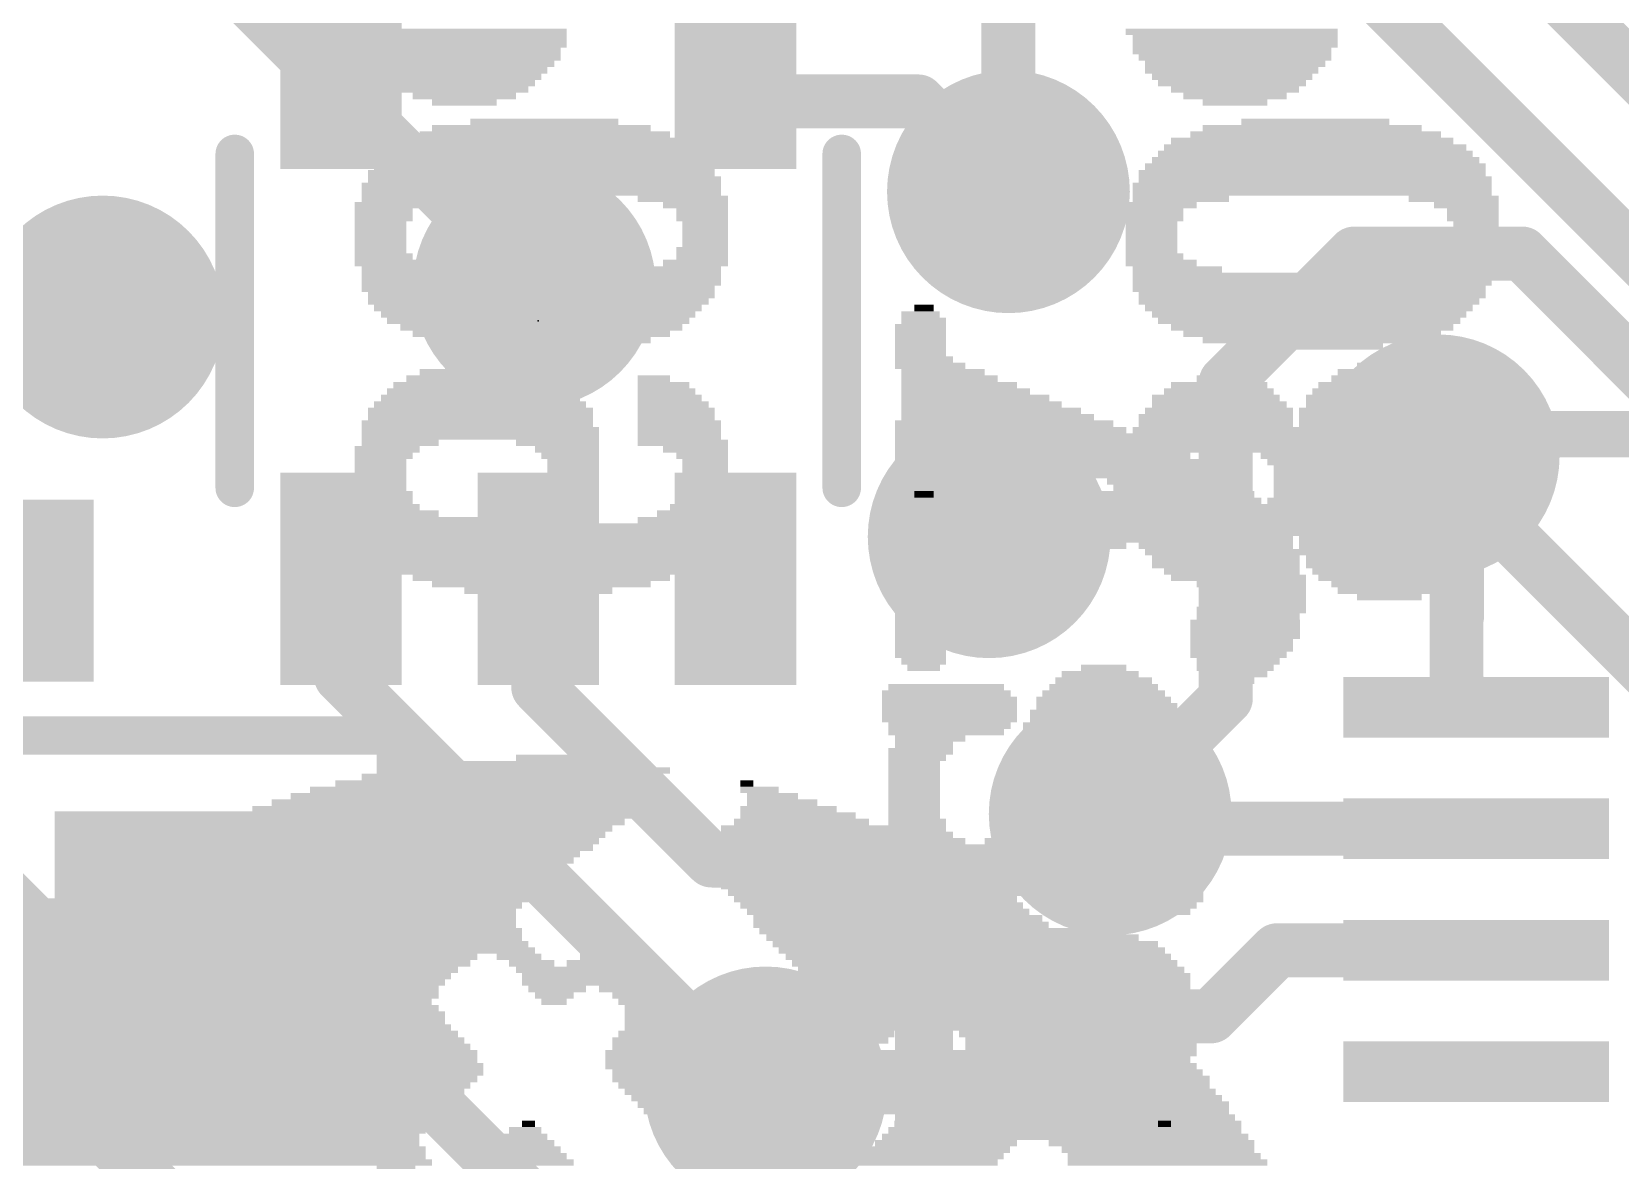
# Model space of a CAD drawing. Extents: x -0.1 to 35.6, y -0.1 to 17.9.
# Drawn here: x 12.3 to 17.54, y 10.32 to 14.03 of the extents above; entities that cross this region are included whole.
import ezdxf

# ---------------------------------------------------------------- set-up
doc = ezdxf.new("R2010")
doc.units = 0
for name, color, linetype in [('1', 12, 'CONTINUOUS'), ('16', 5, 'CONTINUOUS'), ('18', 110, 'CONTINUOUS'), ('200', 40, 'CONTINUOUS'), ('201', 6, 'CONTINUOUS'), ('21', 40, 'CONTINUOUS'), ('23', 40, 'CONTINUOUS')]:
    doc.layers.add(name, color=color, linetype=linetype)

# ---------------------------------------------------------------- blocks, each defined once
blk = doc.blocks.new('RECT')
blk.add_solid([(-0.5, -0.5), (0.5, -0.5), (-0.5, 0.5), (0.5, 0.5)])
blk = doc.blocks.new('ROUNDV')
at = {"const_width": 0.5}
blk.add_lwpolyline([(0, -0.25, 1), (0, 0.25, 1), (0, -0.25)], format="xyb", dxfattribs=at)

msp = doc.modelspace()

# ---------------------------------------------------------------- linework, layer by layer
at = {"layer": '1', "const_width": 0.1778}
for points in [[(18.2772, 13.2055), (16.5348, 14.9479)], [(17.9105, 12.975), (16.3313, 14.5542)], [(13.32, 13.931), (13.32, 13.8326)], [(14.62, 13.931), (14.747, 13.804)], [(13.9573, 13.1953), (13.32, 13.8326)], [(15.2218, 13.804), (14.747, 13.804)], [(15.5194, 13.5065), (15.2218, 13.804)], [(16.9957, 12.576), (16.9354, 12.6362)], [(16.9957, 11.8723), (16.9957, 12.576)], [(13.32, 12.231), (13.32, 11.9098)], [(13.97, 11.8745), (13.97, 12.231)], [(13.32, 11.9098), (14.6761, 10.5537)], [(14.5415, 11.303), (13.97, 11.8745)], [(17.0605, 11.8075), (16.9957, 11.8723)], [(15.97, 11.4564), (15.8547, 11.4564)], [(16.0188, 11.4075), (15.97, 11.4564)], [(17.0605, 11.4075), (16.0188, 11.4075)], [(14.5415, 11.303), (15.0651, 11.303)], [(15.0651, 11.303), (15.5785, 10.7896)], [(12.3185, 11.0898), (12.2047, 11.2036)], [(12.3185, 11.0898), (12.8265, 11.0898)], [(12.8265, 11.0898), (12.8626, 11.0537)], [(13.0805, 11.0537), (12.8626, 11.0537)], [(14.3267, 9.8075), (13.0805, 11.0537)], [(16.1871, 10.7896), (16.405, 11.0075)], [(16.405, 11.0075), (17.0605, 11.0075)], [(15.5785, 10.7896), (16.1871, 10.7896)], [(14.6761, 10.5537), (14.7193, 10.5537)]]:
    msp.add_lwpolyline(points, dxfattribs=at)
at = {"layer": '1', "const_width": 0.0889}
for points in [[(13.3644, 13.931, 1), (13.2756, 13.931)], [(14.6514, 13.9624, 1), (14.5886, 13.8996)], [(13.3514, 13.864, 1), (13.2886, 13.8012)], [(13.2756, 13.8326, 1), (13.3644, 13.8326)], [(14.747, 13.8484, 1), (14.747, 13.7596)], [(14.7156, 13.7726, 1), (14.7784, 13.8354)], [(15.2533, 13.8354, 1), (15.1904, 13.7726)], [(15.2218, 13.7596, 1), (15.2218, 13.8484)], [(15.488, 13.475, 1), (15.5508, 13.5379)], [(13.9259, 13.1639, 1), (13.9887, 13.2267)], [(16.9669, 12.6676, 1), (16.904, 12.6047)], [(17.0401, 12.576, 1), (16.9512, 12.576)], [(16.9642, 12.5445, 1), (17.0271, 12.6074)], [(13.3644, 12.231, 1), (13.2756, 12.231)], [(14.0145, 12.231, 1), (13.9256, 12.231)], [(13.3514, 11.9412, 1), (13.2886, 11.8784)], [(13.2756, 11.9098, 1), (13.3644, 11.9098)], [(14.0014, 11.9059, 1), (13.9386, 11.8431)], [(17.0271, 11.9038, 1), (16.9642, 11.8409)], [(13.9256, 11.8745, 1), (14.0145, 11.8745)], [(16.9512, 11.8723, 1), (17.0401, 11.8723)], [(17.0291, 11.7761, 1), (17.0919, 11.8389)], [(15.8547, 11.5008, 1), (15.8547, 11.4119)], [(16.0014, 11.4878, 1), (15.9385, 11.4249)], [(15.97, 11.4119, 1), (15.97, 11.5008)], [(16.0188, 11.452, 1), (16.0188, 11.3631)], [(15.9874, 11.3761, 1), (16.0503, 11.4389)], [(17.0605, 11.3631, 1), (17.0605, 11.452)], [(14.5415, 11.3475, 1), (14.5415, 11.2586)], [(14.5101, 11.2716, 1), (14.5729, 11.3344)], [(15.0965, 11.3344, 1), (15.0337, 11.2716)], [(15.0651, 11.2586, 1), (15.0651, 11.3475)], [(12.3185, 11.1342, 1), (12.3185, 11.0454)], [(12.2871, 11.0584, 1), (12.3499, 11.1212)], [(12.8579, 11.1212, 1), (12.7951, 11.0584)], [(12.8265, 11.0454, 1), (12.8265, 11.1342)], [(12.8626, 11.0982, 1), (12.8626, 11.0093)], [(12.8312, 11.0223, 1), (12.894, 11.0851)], [(13.1119, 11.0851, 1), (13.0491, 11.0223)], [(13.0805, 11.0093, 1), (13.0805, 11.0982)], [(16.405, 11.0519, 1), (16.405, 10.9631)], [(16.4364, 10.9761, 1), (16.3736, 11.0389)], [(17.0605, 10.9631, 1), (17.0605, 11.0519)], [(15.5785, 10.8341, 1), (15.5785, 10.7452)], [(15.547, 10.7582, 1), (15.6099, 10.821)], [(16.1557, 10.821, 1), (16.2185, 10.7582)], [(16.1871, 10.7452, 1), (16.1871, 10.8341)], [(14.6761, 10.5982, 1), (14.6761, 10.5093)], [(14.6447, 10.5223, 1), (14.7075, 10.5851)], [(14.7193, 10.5093, 1), (14.7193, 10.5982)]]:
    msp.add_lwpolyline(points, format="xyb", dxfattribs=at)
at = {"layer": '16', "const_width": 0.1778}
for points in [[(15.5194, 14.2812), (15.5194, 13.5065)], [(13.9573, 13.1953), (12.954, 14.1986)], [(16.2356, 12.8793), (16.6593, 13.3029)], [(16.6593, 13.3029), (17.2116, 13.3029)], [(17.2116, 13.3029), (17.6784, 12.8361)], [(16.2356, 12.8793), (16.2356, 11.8374)], [(16.9354, 12.6362), (16.9354, 12.6108)], [(18.6119, 10.9344), (16.9354, 12.6108)], [(15.8547, 11.4564), (16.2356, 11.8374)], [(12.0904, 10.8458), (13.4112, 9.525)]]:
    msp.add_lwpolyline(points, dxfattribs=at)
at = {"layer": '16', "const_width": 0.0889}
for points in [[(15.475, 13.5065, 1), (15.5639, 13.5065)], [(16.6593, 13.3474, 1), (16.6593, 13.2585)], [(16.6907, 13.2715, 1), (16.6278, 13.3343)], [(17.2431, 13.3343, 1), (17.1802, 13.2715)], [(17.2116, 13.2585, 1), (17.2116, 13.3474)], [(13.9259, 13.1639, 1), (13.9887, 13.2267)], [(16.2801, 12.8793, 1), (16.1912, 12.8793)], [(16.2042, 12.9107, 1), (16.2671, 12.8479)], [(16.9799, 12.6362, 1), (16.891, 12.6362)], [(16.9669, 12.6422, 1), (16.904, 12.5793)], [(16.891, 12.6108, 1), (16.9799, 12.6108)], [(16.1912, 11.8374, 1), (16.2801, 11.8374)], [(16.2671, 11.8059, 1), (16.2042, 11.8688)], [(15.8232, 11.4878, 1), (15.8861, 11.4249)]]:
    msp.add_lwpolyline(points, format="xyb", dxfattribs=at)
at = {"layer": '21'}
for points, const_width in [([(12.97, 13.631), (12.97, 12.531)], 0.127), ([(14.97, 12.531), (14.97, 13.631)], 0.127), ([(17.6105, 12.7075), (17.0105, 12.7075)], 0.1524), ([(17.0105, 12.7075), (17.0105, 12.1075)], 0.1524), ([(10.5015, 11.7148), (13.5015, 11.7148)], 0.127), ([(13.5015, 11.7148), (13.5015, 9.2148)], 0.127)]:
    msp.add_lwpolyline(points, dxfattribs=dict(at, const_width=const_width))
for points, const_width in [([(13.0018, 13.631, 1), (12.9383, 13.631)], 0.0635), ([(15.0018, 13.631, 1), (14.9383, 13.631)], 0.0635), ([(17.0105, 12.7456, 1), (17.0105, 12.6694)], 0.0762), ([(17.0486, 12.7075, 1), (16.9724, 12.7075)], 0.0762), ([(12.9383, 12.531, 1), (13.0018, 12.531)], 0.0635), ([(14.9383, 12.531, 1), (15.0018, 12.531)], 0.0635), ([(16.9724, 12.1075, 1), (17.0486, 12.1075)], 0.0762), ([(13.5333, 11.7148, 1), (13.4697, 11.7148)], 0.0635), ([(13.5015, 11.683, 1), (13.5015, 11.7466)], 0.0635)]:
    msp.add_lwpolyline(points, format="xyb", dxfattribs=dict(at, const_width=const_width))
at = {"layer": '23'}
msp.add_point((13.97, 13.081), dxfattribs=at)

# ---------------------------------------------------------------- block references
at = {"layer": '1'}
for p, xscale, yscale in [((13.32, 13.931), 0.4, 0.7), ((14.62, 13.931), 0.4, 0.7), ((13.32, 12.231), 0.4, 0.7), ((13.97, 12.231), 0.4, 0.7), ((14.62, 12.231), 0.4, 0.7), ((12.2047, 12.192), 0.6, 0.6), ((12.8265, 11.0898), 0.9, 0.75)]:
    msp.add_blockref('RECT', p, dxfattribs=dict(at, xscale=xscale, yscale=yscale))
at = {"layer": '1', "xscale": 0.875, "yscale": 0.2, "rotation": 180}
for p in [(17.0605, 11.8075), (17.0605, 11.4075), (17.0605, 11.0075), (17.0605, 10.6075)]:
    msp.add_blockref('RECT', p, dxfattribs=at)
at = {"layer": '18', "xscale": 0.8001, "yscale": 0.8001}
for p in [(15.5194, 13.5065), (15.5194, 13.5065), (13.9573, 13.1953), (13.9573, 13.1953), (12.5349, 13.0937), (12.5349, 13.0937), (16.9354, 12.6362), (16.9354, 12.6362), (15.4559, 12.3698), (15.4559, 12.3698), (15.8547, 11.4564), (15.8547, 11.4564), (14.7193, 10.5537), (14.7193, 10.5537)]:
    msp.add_blockref('ROUNDV', p, dxfattribs=at)
at = {"layer": '200'}
for p, xscale, yscale in [((15.2298, 13.1022), 0.127, 0.0211), ((15.24, 13.081), 0.1473, 0.0213), ((15.2413, 13.1233), 0.0635, 0.0211), ((15.2298, 13.0598), 0.1676, 0.0211), ((15.2298, 13.0387), 0.1676, 0.0211), ((15.2298, 13.0175), 0.1676, 0.0213), ((15.2298, 12.9963), 0.1676, 0.0211), ((15.2298, 12.9752), 0.1676, 0.0211), ((15.2616, 12.9328), 0.2311, 0.0211), ((15.2413, 12.954), 0.1905, 0.0213), ((15.3035, 12.9117), 0.2743, 0.0211), ((15.3568, 12.8693), 0.381, 0.0211), ((15.3251, 12.8905), 0.3175, 0.0213), ((15.3784, 12.8482), 0.4242, 0.0211), ((15.4102, 12.827), 0.4877, 0.0213), ((15.4305, 12.8058), 0.5283, 0.0211), ((15.4838, 12.7635), 0.635, 0.0213), ((15.4623, 12.7847), 0.5918, 0.0211), ((15.5054, 12.7423), 0.7188, 0.0211), ((15.2298, 12.7212), 0.1676, 0.0211), ((15.6426, 12.7212), 0.5309, 0.0211), ((15.2298, 12.7), 0.1676, 0.0213), ((15.2298, 12.6788), 0.1676, 0.0211), ((15.2298, 12.6577), 0.1676, 0.0211), ((15.7061, 12.7), 0.5309, 0.0213), ((15.7582, 12.6788), 0.508, 0.0211), ((15.8115, 12.6577), 0.5283, 0.0211), ((15.2298, 12.6365), 0.1676, 0.0213), ((15.2298, 12.6153), 0.1676, 0.0211), ((15.8648, 12.6365), 0.508, 0.0213), ((15.9182, 12.6153), 0.4877, 0.0211), ((15.2298, 12.5942), 0.127, 0.0211), ((15.2298, 12.573), 0.0864, 0.0213), ((15.9601, 12.5942), 0.4851, 0.0211), ((16.0134, 12.573), 0.4648, 0.0213), ((16.0553, 12.5518), 0.4216, 0.0211), ((15.2413, 12.5095), 0.0635, 0.0213), ((16.0655, 12.5095), 0.5283, 0.0213), ((16.0871, 12.5307), 0.4445, 0.0211), ((15.2298, 12.4883), 0.127, 0.0211), ((15.24, 12.4672), 0.1473, 0.0211), ((16.0236, 12.4672), 0.6985, 0.0211), ((16.0452, 12.4883), 0.6147, 0.0211), ((15.2298, 12.446), 0.1676, 0.0213), ((15.2298, 12.4248), 0.1676, 0.0211), ((15.2298, 12.4037), 0.1676, 0.0211), ((15.7797, 12.4037), 0.5918, 0.0211), ((15.9804, 12.4248), 0.8661, 0.0211), ((16.002, 12.446), 0.7823, 0.0213), ((16.2877, 12.4037), 0.2972, 0.0211), ((15.2298, 12.3825), 0.1676, 0.0213), ((15.2298, 12.3613), 0.1676, 0.0211), ((15.6528, 12.3613), 0.5918, 0.0211), ((15.7163, 12.3825), 0.5918, 0.0213), ((16.3195, 12.3825), 0.2337, 0.0213), ((16.3411, 12.3613), 0.2311, 0.0211), ((15.527, 12.3402), 0.762, 0.0211), ((15.4737, 12.2978), 0.6553, 0.0211), ((15.4953, 12.319), 0.6985, 0.0213), ((16.3513, 12.3402), 0.2108, 0.0211), ((16.3728, 12.319), 0.2134, 0.0213), ((16.383, 12.2978), 0.193, 0.0211), ((15.4521, 12.2767), 0.5715, 0.0211), ((15.4203, 12.2555), 0.508, 0.0213), ((16.383, 12.2767), 0.193, 0.0211), ((16.3944, 12.2555), 0.1702, 0.0213), ((15.3467, 12.192), 0.3607, 0.0213), ((15.3988, 12.2343), 0.4648, 0.0211), ((15.367, 12.2132), 0.4013, 0.0211), ((16.4046, 12.2343), 0.1905, 0.0211), ((16.4046, 12.2132), 0.1905, 0.0211), ((16.4046, 12.192), 0.1905, 0.0213), ((15.3149, 12.1708), 0.2972, 0.0211), ((15.2933, 12.1497), 0.254, 0.0211), ((16.2344, 12.1497), 0.1041, 0.0211), ((16.4046, 12.1708), 0.1905, 0.0211), ((16.4046, 12.1497), 0.1905, 0.0211), ((15.2298, 12.1073), 0.1676, 0.0211), ((15.2298, 12.0862), 0.1676, 0.0211), ((15.2616, 12.1285), 0.1905, 0.0213), ((16.2992, 12.0862), 0.3607, 0.0211), ((16.3093, 12.1073), 0.3404, 0.0211), ((16.3195, 12.1285), 0.3607, 0.0213), ((15.2298, 12.065), 0.1676, 0.0213), ((15.2298, 12.0438), 0.1676, 0.0211), ((16.2992, 12.065), 0.3607, 0.0213), ((16.2992, 12.0438), 0.3607, 0.0211), ((15.2298, 12.0227), 0.1676, 0.0211), ((15.2298, 12.0015), 0.1676, 0.0213), ((15.2298, 11.9803), 0.1676, 0.0211), ((16.2877, 12.0227), 0.3378, 0.0211), ((16.2877, 12.0015), 0.3378, 0.0213), ((16.2776, 11.9803), 0.3175, 0.0211), ((15.24, 11.9592), 0.1473, 0.0211), ((15.24, 11.938), 0.1067, 0.0213), ((15.8331, 11.938), 0.1499, 0.0213), ((16.2763, 11.9592), 0.2743, 0.0211), ((16.2662, 11.938), 0.254, 0.0213), ((15.3137, 11.8745), 0.381, 0.0213), ((15.8331, 11.8745), 0.3581, 0.0213), ((15.8331, 11.8957), 0.3175, 0.0211), ((15.8217, 11.9168), 0.254, 0.0211), ((16.2776, 11.9168), 0.1905, 0.0211), ((16.2662, 11.8957), 0.127, 0.0211), ((15.3149, 11.8533), 0.4242, 0.0211), ((15.3251, 11.8322), 0.4445, 0.0211), ((15.8331, 11.8322), 0.4445, 0.0211), ((15.8331, 11.8533), 0.4039, 0.0211), ((15.3251, 11.811), 0.4445, 0.0213), ((15.3251, 11.7898), 0.4445, 0.0211), ((15.3251, 11.7687), 0.4445, 0.0211), ((15.8445, 11.7898), 0.508, 0.0211), ((15.8445, 11.7687), 0.508, 0.0211), ((15.8433, 11.811), 0.4648, 0.0213), ((15.3251, 11.7475), 0.4039, 0.0213), ((15.3137, 11.7263), 0.381, 0.0211), ((15.8433, 11.7475), 0.5512, 0.0213), ((15.6845, 11.7263), 0.2337, 0.0211), ((16.002, 11.7263), 0.2337, 0.0211), ((15.2298, 11.6628), 0.2134, 0.0211), ((15.2616, 11.7052), 0.2311, 0.0211), ((15.2413, 11.684), 0.1905, 0.0213), ((15.6426, 11.6628), 0.1905, 0.0211), ((15.6528, 11.684), 0.2108, 0.0213), ((15.6629, 11.7052), 0.1905, 0.0211), ((16.0236, 11.7052), 0.1905, 0.0211), ((16.0439, 11.684), 0.1905, 0.0213), ((16.0439, 11.6628), 0.1905, 0.0211), ((15.2184, 11.6417), 0.1905, 0.0211), ((15.2083, 11.6205), 0.1702, 0.0213), ((15.6426, 11.6417), 0.1905, 0.0211), ((15.6426, 11.6205), 0.1905, 0.0213), ((16.0553, 11.6417), 0.1676, 0.0211), ((16.0553, 11.6205), 0.1676, 0.0213), ((15.2083, 11.5993), 0.1702, 0.0211), ((15.2083, 11.5782), 0.1702, 0.0211), ((15.2083, 11.557), 0.1702, 0.0213), ((15.6223, 11.557), 0.1905, 0.0213), ((15.6324, 11.5993), 0.1702, 0.0211), ((15.6324, 11.5782), 0.1702, 0.0211), ((16.0553, 11.5993), 0.1676, 0.0211), ((16.0553, 11.5782), 0.1676, 0.0211), ((16.0553, 11.557), 0.1676, 0.0213), ((15.2083, 11.5358), 0.1702, 0.0211), ((15.2083, 11.5147), 0.1702, 0.0211), ((15.6223, 11.5358), 0.1905, 0.0211), ((15.6223, 11.5147), 0.1905, 0.0211), ((16.0553, 11.5358), 0.1676, 0.0211), ((16.0553, 11.5147), 0.1676, 0.0211), ((15.2083, 11.4935), 0.1702, 0.0213), ((15.2083, 11.4723), 0.1702, 0.0211), ((15.6223, 11.4935), 0.1905, 0.0213), ((15.6223, 11.4723), 0.1905, 0.0211), ((16.0553, 11.4935), 0.1676, 0.0213), ((16.0553, 11.4723), 0.1676, 0.0211), ((15.2083, 11.4512), 0.1702, 0.0211), ((15.2184, 11.43), 0.1905, 0.0213), ((15.2184, 11.4088), 0.1905, 0.0211), ((15.5893, 11.4088), 0.2108, 0.0211), ((15.5994, 11.4512), 0.1905, 0.0211), ((15.5994, 11.43), 0.1905, 0.0213), ((16.0439, 11.43), 0.1905, 0.0213), ((16.0439, 11.4088), 0.1905, 0.0211), ((16.0553, 11.4512), 0.1676, 0.0211), ((15.2298, 11.3877), 0.2134, 0.0211), ((15.2616, 11.3665), 0.2311, 0.0213), ((15.5575, 11.3665), 0.2337, 0.0213), ((15.5893, 11.3877), 0.2108, 0.0211), ((16.0236, 11.3665), 0.1905, 0.0213), ((16.0338, 11.3877), 0.1702, 0.0211), ((15.4102, 11.3453), 0.5283, 0.0211), ((15.4203, 11.3242), 0.508, 0.0211), ((15.4102, 11.303), 0.4877, 0.0213), ((15.9703, 11.303), 0.2972, 0.0213), ((15.9918, 11.3242), 0.2134, 0.0211), ((16.0033, 11.3453), 0.1905, 0.0211), ((15.4203, 11.2818), 0.4674, 0.0211), ((15.4203, 11.2607), 0.4216, 0.0211), ((15.9169, 11.2818), 0.4445, 0.0211), ((15.9283, 11.2607), 0.4674, 0.0211), ((15.4203, 11.2395), 0.4216, 0.0213), ((15.4203, 11.2183), 0.381, 0.0211), ((15.4318, 11.1972), 0.3175, 0.0211), ((15.9182, 11.2395), 0.4877, 0.0213), ((15.9182, 11.2183), 0.4877, 0.0211), ((15.9182, 11.1972), 0.4877, 0.0211), ((15.4305, 11.176), 0.2337, 0.0213), ((15.4305, 11.1548), 0.1067, 0.0211), ((15.9283, 11.176), 0.4674, 0.0213), ((15.9169, 11.1548), 0.4445, 0.0211), ((15.8013, 11.1337), 0.1676, 0.0211), ((16.0452, 11.1337), 0.1473, 0.0211), ((15.8013, 11.049), 0.2946, 0.0213), ((15.7582, 11.0702), 0.127, 0.0211), ((15.8229, 11.0067), 0.4242, 0.0211), ((15.8331, 10.9855), 0.4445, 0.0213), ((15.8217, 11.0278), 0.381, 0.0211), ((15.24, 10.9432), 0.1473, 0.0211), ((15.24, 10.9643), 0.1067, 0.0211), ((15.8433, 10.9643), 0.4648, 0.0211), ((15.8648, 10.9432), 0.4674, 0.0211), ((15.2413, 10.9008), 0.1905, 0.0211), ((15.2413, 10.8797), 0.1905, 0.0211), ((15.2514, 10.922), 0.1702, 0.0213), ((15.875, 10.922), 0.4877, 0.0213), ((15.8864, 10.9008), 0.4648, 0.0211), ((15.9182, 10.8797), 0.4013, 0.0211), ((15.2413, 10.8585), 0.1905, 0.0213), ((15.2413, 10.8373), 0.1905, 0.0211), ((16.0338, 10.8585), 0.2108, 0.0213), ((16.0439, 10.8373), 0.1905, 0.0211), ((15.2413, 10.8162), 0.1905, 0.0211), ((15.2413, 10.795), 0.1905, 0.0213), ((15.2413, 10.7738), 0.1905, 0.0211), ((16.0553, 10.8162), 0.1676, 0.0211), ((16.0553, 10.795), 0.1676, 0.0213), ((16.0553, 10.7738), 0.1676, 0.0211), ((15.2413, 10.7527), 0.1905, 0.0211), ((15.2413, 10.7315), 0.1905, 0.0213), ((16.0439, 10.7315), 0.1905, 0.0213), ((16.0553, 10.7527), 0.1676, 0.0211), ((15.5258, 10.668), 1.2268, 0.0213), ((15.2413, 10.7103), 0.1905, 0.0211), ((15.2413, 10.6892), 0.1905, 0.0211), ((16.0236, 10.6892), 0.2311, 0.0211), ((16.0439, 10.7103), 0.1905, 0.0211), ((15.494, 10.6468), 1.2497, 0.0211), ((15.494, 10.6257), 1.2497, 0.0211), ((15.4737, 10.6045), 1.2497, 0.0213), ((15.4737, 10.5833), 1.2497, 0.0211), ((15.4623, 10.5622), 1.2268, 0.0211), ((15.4521, 10.541), 1.2065, 0.0213), ((15.4521, 10.5198), 1.1659, 0.0211), ((15.4419, 10.4987), 1.0998, 0.0211), ((15.4089, 10.4775), 0.9525, 0.0213), ((15.2413, 10.4563), 0.1905, 0.0211), ((15.2413, 10.4352), 0.1905, 0.0211), ((15.2413, 10.414), 0.1905, 0.0213), ((16.035, 10.414), 0.127, 0.0213), ((16.0338, 10.4352), 0.0432, 0.0211), ((15.2413, 10.3928), 0.1905, 0.0211), ((15.2514, 10.3717), 0.1702, 0.0211), ((16.0338, 10.3717), 0.1702, 0.0211), ((16.0452, 10.3928), 0.1473, 0.0211), ((15.24, 10.3505), 0.1473, 0.0213), ((15.24, 10.3293), 0.1067, 0.0211), ((16.0338, 10.3505), 0.1702, 0.0213), ((16.0338, 10.3293), 0.1702, 0.0211), ((16.0338, 10.3082), 0.1702, 0.0211)]:
    msp.add_blockref('RECT', p, dxfattribs=dict(at, xscale=xscale, yscale=yscale))
at = {"layer": '201', "rotation": 180}
for p, xscale, yscale in [((13.7147, 14.0335), 0.6985, 0.0213), ((16.2547, 14.0335), 0.6985, 0.0213), ((13.716, 13.97), 0.6553, 0.0213), ((13.7262, 14.0123), 0.6756, 0.0211), ((13.7262, 13.9912), 0.6756, 0.0211), ((16.2662, 14.0123), 0.6756, 0.0211), ((16.2662, 13.9912), 0.6756, 0.0211), ((16.256, 13.97), 0.6553, 0.0213), ((13.7262, 13.9488), 0.635, 0.0211), ((13.7262, 13.9277), 0.5944, 0.0211), ((16.2662, 13.9488), 0.635, 0.0211), ((16.2662, 13.9277), 0.5944, 0.0211), ((13.7147, 13.9065), 0.5715, 0.0213), ((13.716, 13.8853), 0.5283, 0.0211), ((13.716, 13.8642), 0.4877, 0.0211), ((16.2547, 13.9065), 0.5715, 0.0213), ((16.256, 13.8853), 0.5283, 0.0211), ((16.256, 13.8642), 0.4877, 0.0211), ((13.7262, 13.843), 0.4216, 0.0213), ((13.7262, 13.8218), 0.3404, 0.0211), ((16.2662, 13.843), 0.4216, 0.0213), ((16.2662, 13.8218), 0.3404, 0.0211), ((13.7262, 13.8007), 0.2134, 0.0211), ((16.2662, 13.8007), 0.2134, 0.0211), ((13.9802, 13.716), 0.7214, 0.0213), ((13.9903, 13.7372), 0.4877, 0.0211), ((16.5202, 13.716), 0.7214, 0.0213), ((16.5303, 13.7372), 0.4877, 0.0211), ((13.9903, 13.6525), 0.9957, 0.0213), ((13.9802, 13.6737), 0.9296, 0.0211), ((13.9916, 13.6948), 0.8255, 0.0211), ((16.5303, 13.6525), 0.9957, 0.0213), ((16.5202, 13.6737), 0.9296, 0.0211), ((16.5316, 13.6948), 0.8255, 0.0211), ((13.9916, 13.6102), 1.0795, 0.0211), ((13.9903, 13.6313), 1.0363, 0.0211), ((16.5316, 13.6102), 1.0795, 0.0211), ((16.5303, 13.6313), 1.0363, 0.0211), ((13.9903, 13.5467), 1.1633, 0.0211), ((13.9802, 13.5678), 1.143, 0.0211), ((13.9903, 13.589), 1.1227, 0.0213), ((16.5202, 13.5678), 1.143, 0.0211), ((16.5303, 13.5467), 1.1633, 0.0211), ((16.5303, 13.589), 1.1227, 0.0213), ((13.9802, 13.5255), 1.1836, 0.0213), ((13.9802, 13.5043), 1.1836, 0.0211), ((16.5202, 13.5255), 1.1836, 0.0213), ((16.5202, 13.5043), 1.1836, 0.0211), ((13.4607, 13.4408), 0.1905, 0.0211), ((13.4823, 13.462), 0.2337, 0.0213), ((13.5471, 13.4832), 0.3175, 0.0211), ((14.4463, 13.4832), 0.2972, 0.0211), ((14.4882, 13.462), 0.2134, 0.0213), ((14.5098, 13.4408), 0.1702, 0.0211), ((16.0007, 13.4408), 0.1905, 0.0211), ((16.0223, 13.462), 0.2337, 0.0213), ((16.0871, 13.4832), 0.3175, 0.0211), ((16.9863, 13.4832), 0.2972, 0.0211), ((17.0282, 13.462), 0.2134, 0.0213), ((17.0497, 13.4408), 0.1702, 0.0211), ((13.4607, 13.4197), 0.1905, 0.0211), ((13.4506, 13.3985), 0.1702, 0.0213), ((14.5098, 13.4197), 0.1702, 0.0211), ((14.5199, 13.3985), 0.1499, 0.0213), ((16.0007, 13.4197), 0.1905, 0.0211), ((15.9906, 13.3985), 0.1702, 0.0213), ((17.0497, 13.4197), 0.1702, 0.0211), ((17.0599, 13.3985), 0.1499, 0.0213), ((13.4506, 13.3773), 0.1702, 0.0211), ((13.4506, 13.3562), 0.1702, 0.0211), ((14.5199, 13.3773), 0.1499, 0.0211), ((14.5199, 13.3562), 0.1499, 0.0211), ((15.9906, 13.3773), 0.1702, 0.0211), ((15.9906, 13.3562), 0.1702, 0.0211), ((17.0599, 13.3773), 0.1499, 0.0211), ((17.0599, 13.3562), 0.1499, 0.0211), ((13.4607, 13.2927), 0.1905, 0.0211), ((13.4506, 13.335), 0.1702, 0.0213), ((13.4506, 13.3138), 0.1702, 0.0211), ((14.5098, 13.3138), 0.1702, 0.0211), ((14.5098, 13.2927), 0.1702, 0.0211), ((14.5199, 13.335), 0.1499, 0.0213), ((16.0007, 13.2927), 0.1905, 0.0211), ((15.9906, 13.335), 0.1702, 0.0213), ((15.9906, 13.3138), 0.1702, 0.0211), ((17.0497, 13.3138), 0.1702, 0.0211), ((17.0497, 13.2927), 0.1702, 0.0211), ((17.0599, 13.335), 0.1499, 0.0213), ((13.4823, 13.2715), 0.2337, 0.0213), ((13.5357, 13.2503), 0.2946, 0.0211), ((14.4247, 13.2503), 0.2946, 0.0211), ((14.4882, 13.2715), 0.2134, 0.0213), ((16.0223, 13.2715), 0.2337, 0.0213), ((16.0757, 13.2503), 0.2946, 0.0211), ((16.9647, 13.2503), 0.2946, 0.0211), ((17.0282, 13.2715), 0.2134, 0.0213), ((13.9802, 13.2292), 1.1836, 0.0211), ((13.9802, 13.208), 1.1836, 0.0213), ((13.97, 13.1868), 1.1633, 0.0211), ((16.5202, 13.2292), 1.1836, 0.0211), ((16.5202, 13.208), 1.1836, 0.0213), ((16.51, 13.1868), 1.1633, 0.0211), ((13.9802, 13.1657), 1.143, 0.0211), ((13.97, 13.1445), 1.1227, 0.0213), ((16.5202, 13.1657), 1.143, 0.0211), ((16.51, 13.1445), 1.1227, 0.0213), ((13.9687, 13.1233), 1.0795, 0.0211), ((13.97, 13.1022), 1.0363, 0.0211), ((13.97, 13.081), 0.9957, 0.0213), ((16.5087, 13.1233), 1.0795, 0.0211), ((16.51, 13.1022), 1.0363, 0.0211), ((16.51, 13.081), 0.9957, 0.0213), ((13.9802, 13.0598), 0.9296, 0.0211), ((13.9802, 13.0387), 0.8484, 0.0211), ((16.5202, 13.0598), 0.9296, 0.0211), ((16.5202, 13.0387), 0.8484, 0.0211), ((13.9802, 13.0175), 0.7214, 0.0213), ((13.9802, 12.9963), 0.4674, 0.0211), ((16.5202, 13.0175), 0.7214, 0.0213), ((16.5202, 12.9963), 0.4674, 0.0211), ((13.7897, 12.9328), 0.254, 0.0211), ((16.7742, 12.9328), 0.2134, 0.0211), ((13.7782, 12.8693), 0.5715, 0.0211), ((13.7897, 12.8905), 0.508, 0.0213), ((13.7897, 12.9117), 0.4216, 0.0211), ((14.351, 12.8905), 0.1067, 0.0213), ((14.3828, 12.8693), 0.1702, 0.0211), ((16.2141, 12.8693), 0.3175, 0.0211), ((16.2243, 12.8905), 0.1702, 0.0213), ((16.7742, 12.8693), 0.4674, 0.0211), ((16.7843, 12.8905), 0.4013, 0.0213), ((16.7742, 12.9117), 0.3404, 0.0211), ((13.7795, 12.827), 0.6553, 0.0213), ((13.7897, 12.8482), 0.635, 0.0211), ((14.3929, 12.8482), 0.1905, 0.0211), ((14.4031, 12.827), 0.2108, 0.0213), ((16.2027, 12.827), 0.4216, 0.0213), ((16.2128, 12.8482), 0.3607, 0.0211), ((16.7742, 12.827), 0.5486, 0.0213), ((16.7742, 12.8482), 0.508, 0.0211), ((13.7795, 12.7847), 0.7417, 0.0211), ((13.7795, 12.7635), 0.7417, 0.0213), ((13.7782, 12.8058), 0.6985, 0.0211), ((14.4145, 12.8058), 0.2337, 0.0211), ((14.4247, 12.7847), 0.254, 0.0211), ((14.4247, 12.7635), 0.254, 0.0213), ((16.2027, 12.7635), 0.508, 0.0213), ((16.2128, 12.7847), 0.4877, 0.0211), ((16.2141, 12.8058), 0.4445, 0.0211), ((16.7843, 12.7847), 0.6147, 0.0211), ((16.7843, 12.7635), 0.6147, 0.0213), ((16.7856, 12.8058), 0.5715, 0.0211), ((13.7693, 12.7423), 0.762, 0.0211), ((13.7795, 12.7212), 0.7823, 0.0211), ((14.4348, 12.7423), 0.2743, 0.0211), ((14.4348, 12.7212), 0.2743, 0.0211), ((16.5202, 12.7212), 1.1836, 0.0211), ((16.2027, 12.7423), 0.508, 0.0211), ((16.7945, 12.7423), 0.635, 0.0211), ((13.4722, 12.6577), 0.2134, 0.0211), ((13.5153, 12.6788), 0.254, 0.0211), ((13.7795, 12.7), 0.7823, 0.0213), ((14.0335, 12.6788), 0.2743, 0.0211), ((14.0653, 12.6577), 0.2108, 0.0211), ((14.4348, 12.7), 0.2743, 0.0213), ((14.4463, 12.6788), 0.2972, 0.0211), ((14.4882, 12.6577), 0.2134, 0.0211), ((16.0325, 12.6577), 0.254, 0.0211), ((16.2979, 12.6788), 0.7391, 0.0211), ((16.5202, 12.7), 1.1836, 0.0213), ((16.4681, 12.6577), 0.3175, 0.0211), ((16.9964, 12.6788), 0.2311, 0.0211), ((17.0282, 12.6577), 0.2134, 0.0211), ((13.4607, 12.6365), 0.1905, 0.0213), ((13.4506, 12.6153), 0.1702, 0.0211), ((14.0754, 12.6365), 0.1905, 0.0213), ((14.0856, 12.6153), 0.1702, 0.0211), ((14.5098, 12.6365), 0.1702, 0.0213), ((14.5199, 12.6153), 0.1499, 0.0211), ((16.0007, 12.6153), 0.1905, 0.0211), ((16.0122, 12.6365), 0.2134, 0.0213), ((16.4668, 12.6365), 0.2337, 0.0213), ((16.4782, 12.6153), 0.2108, 0.0211), ((17.0497, 12.6365), 0.1702, 0.0213), ((17.0497, 12.6153), 0.1702, 0.0211), ((13.4506, 12.5942), 0.1702, 0.0211), ((13.4506, 12.573), 0.1702, 0.0213), ((13.4506, 12.5518), 0.1702, 0.0211), ((14.0856, 12.5942), 0.1702, 0.0211), ((14.0856, 12.573), 0.1702, 0.0213), ((14.0754, 12.5518), 0.1499, 0.0211), ((14.5199, 12.5942), 0.1499, 0.0211), ((14.5199, 12.573), 0.1499, 0.0213), ((14.5199, 12.5518), 0.1499, 0.0211), ((15.9906, 12.5942), 0.1702, 0.0211), ((15.9906, 12.573), 0.1702, 0.0213), ((15.9906, 12.5518), 0.1702, 0.0211), ((16.4782, 12.5942), 0.1702, 0.0211), ((16.4782, 12.573), 0.1702, 0.0213), ((16.4782, 12.5518), 0.1702, 0.0211), ((17.0599, 12.5942), 0.1499, 0.0211), ((17.0599, 12.573), 0.1499, 0.0213), ((17.0599, 12.5518), 0.1499, 0.0211), ((13.4607, 12.5095), 0.1905, 0.0213), ((13.4506, 12.5307), 0.1702, 0.0211), ((14.0754, 12.5307), 0.1499, 0.0211), ((14.0754, 12.5095), 0.1499, 0.0213), ((14.5199, 12.5307), 0.1499, 0.0211), ((14.5199, 12.5095), 0.1499, 0.0213), ((15.9906, 12.5307), 0.1702, 0.0211), ((15.9906, 12.5095), 0.1702, 0.0213), ((16.4782, 12.5307), 0.1702, 0.0211), ((16.4782, 12.5095), 0.1702, 0.0213), ((17.0599, 12.5307), 0.1499, 0.0211), ((17.0599, 12.5095), 0.1499, 0.0213), ((13.4607, 12.4883), 0.1905, 0.0211), ((13.4722, 12.4672), 0.2134, 0.0211), ((14.0437, 12.4672), 0.1676, 0.0211), ((14.0538, 12.4883), 0.1473, 0.0211), ((14.4996, 12.4672), 0.1905, 0.0211), ((14.5098, 12.4883), 0.1702, 0.0211), ((16.0007, 12.4883), 0.1905, 0.0211), ((16.0122, 12.4672), 0.2134, 0.0211), ((16.4668, 12.4672), 0.2337, 0.0211), ((16.4782, 12.4883), 0.2108, 0.0211), ((17.0497, 12.4883), 0.1702, 0.0211), ((17.0497, 12.4672), 0.1702, 0.0211), ((13.5153, 12.446), 0.254, 0.0213), ((13.7376, 12.4248), 0.6985, 0.0211), ((13.9802, 12.4037), 1.1836, 0.0211), ((14.0018, 12.446), 0.2108, 0.0213), ((14.4348, 12.4248), 0.2743, 0.0211), ((14.4666, 12.446), 0.2108, 0.0213), ((16.0325, 12.446), 0.254, 0.0213), ((16.2979, 12.4248), 0.7391, 0.0211), ((16.5202, 12.4037), 1.1836, 0.0211), ((16.4681, 12.446), 0.3175, 0.0213), ((16.9964, 12.4248), 0.2311, 0.0211), ((17.0282, 12.446), 0.2134, 0.0213), ((13.9802, 12.3825), 1.143, 0.0213), ((13.9802, 12.3613), 1.143, 0.0211), ((16.5202, 12.3825), 1.1836, 0.0213), ((16.2027, 12.3613), 0.508, 0.0211), ((16.7945, 12.3613), 0.635, 0.0211), ((13.9802, 12.3402), 1.1024, 0.0211), ((13.9802, 12.319), 1.0566, 0.0213), ((13.9802, 12.2978), 1.016, 0.0211), ((16.2027, 12.3402), 0.508, 0.0211), ((16.2027, 12.319), 0.4674, 0.0213), ((16.2141, 12.2978), 0.4445, 0.0211), ((16.7843, 12.3402), 0.6147, 0.0211), ((16.7843, 12.319), 0.6147, 0.0213), ((16.7856, 12.2978), 0.5715, 0.0211), ((13.9802, 12.2767), 0.9754, 0.0211), ((13.9802, 12.2555), 0.9296, 0.0213), ((16.2027, 12.2767), 0.4216, 0.0211), ((16.2128, 12.2555), 0.3607, 0.0213), ((16.7742, 12.2767), 0.5486, 0.0211), ((16.7742, 12.2555), 0.508, 0.0213), ((13.9802, 12.2343), 0.8484, 0.0211), ((13.9802, 12.2132), 0.7214, 0.0211), ((13.97, 12.192), 0.4877, 0.0213), ((16.2027, 12.2343), 0.2946, 0.0211), ((16.2243, 12.2132), 0.1702, 0.0211), ((16.7742, 12.2343), 0.4674, 0.0211), ((16.7843, 12.2132), 0.4013, 0.0211), ((16.7742, 12.192), 0.3404, 0.0213), ((16.7742, 12.1708), 0.2134, 0.0211), ((13.9802, 11.6205), 0.7214, 0.0213), ((13.9916, 11.6417), 0.1905, 0.0211), ((13.8316, 11.557), 1.0592, 0.0213), ((13.8849, 11.5782), 0.9931, 0.0211), ((13.9484, 11.5993), 0.9119, 0.0211), ((14.6571, 11.557), 0.0432, 0.0213), ((13.7363, 11.5147), 1.1633, 0.0211), ((13.7795, 11.5358), 1.1227, 0.0211), ((14.699, 11.5358), 0.127, 0.0211), ((14.7422, 11.5147), 0.1676, 0.0211), ((13.6627, 11.4723), 1.27, 0.0211), ((13.7046, 11.4935), 1.2268, 0.0213), ((14.7942, 11.4723), 0.3175, 0.0211), ((14.7739, 11.4935), 0.2311, 0.0213), ((13.5471, 11.4088), 1.3335, 0.0211), ((13.5877, 11.43), 1.3335, 0.0213), ((13.6309, 11.4512), 1.2929, 0.0211), ((14.8476, 11.4088), 0.5512, 0.0211), ((14.8374, 11.43), 0.4445, 0.0213), ((14.826, 11.4512), 0.381, 0.0211), ((13.4722, 11.3665), 1.397, 0.0213), ((13.5141, 11.3877), 1.3538, 0.0211), ((14.8692, 11.3665), 0.6756, 0.0213), ((14.859, 11.3877), 0.6147, 0.0211), ((13.3769, 11.303), 1.4199, 0.0213), ((13.4087, 11.3242), 1.397, 0.0211), ((13.4404, 11.3453), 1.4199, 0.0211), ((14.8793, 11.3453), 0.7417, 0.0211), ((14.9009, 11.3242), 0.7849, 0.0211), ((14.9212, 11.303), 0.8255, 0.0213), ((13.3033, 11.2607), 1.4402, 0.0211), ((13.3452, 11.2818), 1.4376, 0.0211), ((14.9441, 11.2818), 0.8255, 0.0211), ((14.9746, 11.2607), 0.8458, 0.0211), ((13.2067, 11.1972), 1.4605, 0.0211), ((13.2499, 11.2183), 1.4605, 0.0211), ((13.2817, 11.2395), 1.4376, 0.0213), ((14.9962, 11.2395), 0.889, 0.0213), ((15.0165, 11.2183), 0.889, 0.0211), ((15.0495, 11.1972), 0.9093, 0.0211), ((13.1648, 11.1548), 1.5037, 0.0211), ((13.1966, 11.176), 1.4808, 0.0213), ((15.0813, 11.176), 0.9322, 0.0213), ((15.1016, 11.1548), 0.9322, 0.0211), ((13.1128, 11.0913), 1.5672, 0.0211), ((13.1343, 11.1125), 1.524, 0.0213), ((13.1445, 11.1337), 1.5037, 0.0211), ((15.1232, 11.1337), 0.9296, 0.0211), ((15.1549, 11.1125), 0.9525, 0.0213), ((15.1651, 11.0913), 0.9728, 0.0211), ((13.1013, 11.049), 1.6307, 0.0213), ((13.1128, 11.0702), 1.6078, 0.0211), ((14.2024, 11.049), 0.1041, 0.0213), ((15.1968, 11.0702), 0.9957, 0.0211), ((15.2184, 11.049), 0.9931, 0.0213), ((12.9858, 10.9855), 1.5672, 0.0213), ((13.0912, 11.0067), 1.7374, 0.0211), ((13.0912, 11.0278), 1.6916, 0.0211), ((13.9065, 10.9855), 0.1473, 0.0213), ((14.2126, 10.9855), 0.2108, 0.0213), ((14.2024, 11.0278), 0.1499, 0.0211), ((14.2126, 11.0067), 0.1702, 0.0211), ((15.24, 11.0278), 0.9957, 0.0211), ((15.2603, 11.0067), 0.9957, 0.0211), ((15.2819, 10.9855), 0.9931, 0.0213), ((12.9324, 10.9432), 1.5469, 0.0211), ((12.9642, 10.9643), 1.5646, 0.0211), ((13.9484, 10.9643), 0.1499, 0.0211), ((14.1288, 10.9432), 0.4648, 0.0211), ((14.2024, 10.9643), 0.2769, 0.0211), ((15.3137, 10.9643), 1.016, 0.0211), ((15.3353, 10.9432), 1.0185, 0.0211), ((12.8588, 10.8797), 1.5672, 0.0211), ((12.8905, 10.9008), 1.5443, 0.0211), ((12.9108, 10.922), 1.5443, 0.0213), ((14.1491, 10.922), 0.4648, 0.0213), ((14.1605, 10.9008), 0.4877, 0.0211), ((14.0322, 10.8797), 0.1905, 0.0211), ((14.2977, 10.8797), 0.254, 0.0211), ((15.3454, 10.922), 1.0389, 0.0213), ((15.367, 10.9008), 1.0363, 0.0211), ((15.3873, 10.8797), 1.0363, 0.0211), ((12.8257, 10.8373), 1.5875, 0.0211), ((12.8486, 10.8585), 1.5875, 0.0213), ((14.0233, 10.8585), 0.127, 0.0213), ((14.0221, 10.8373), 0.0838, 0.0211), ((14.3193, 10.8585), 0.2108, 0.0213), ((14.3396, 10.8373), 0.2108, 0.0211), ((15.4089, 10.8585), 1.0389, 0.0213), ((15.4305, 10.8373), 1.0363, 0.0211), ((12.827, 10.795), 1.6713, 0.0213), ((12.827, 10.7738), 1.6713, 0.0211), ((12.827, 10.8162), 1.6307, 0.0211), ((14.3612, 10.8162), 0.2134, 0.0211), ((14.3713, 10.795), 0.2337, 0.0213), ((14.3815, 10.7738), 0.254, 0.0211), ((15.4508, 10.8162), 1.0363, 0.0211), ((15.08, 10.795), 0.254, 0.0213), ((15.0597, 10.7738), 0.2134, 0.0211), ((15.6426, 10.795), 0.6985, 0.0213), ((15.6629, 10.7738), 0.6985, 0.0211), ((12.827, 10.7315), 1.7577, 0.0213), ((12.8257, 10.7527), 1.7145, 0.0211), ((14.3929, 10.7315), 0.3175, 0.0213), ((14.3929, 10.7527), 0.2769, 0.0211), ((15.0711, 10.7527), 0.1905, 0.0211), ((15.0698, 10.7315), 0.1473, 0.0213), ((15.6832, 10.7527), 0.6985, 0.0211), ((15.7061, 10.7315), 0.6985, 0.0213), ((12.827, 10.668), 1.8847, 0.0213), ((12.8257, 10.6892), 1.8415, 0.0211), ((12.827, 10.7103), 1.7983, 0.0211), ((14.3929, 10.668), 0.4039, 0.0213), ((14.3929, 10.7103), 0.3581, 0.0211), ((14.3929, 10.6892), 0.3581, 0.0211), ((15.0813, 10.7103), 0.0838, 0.0211), ((15.7264, 10.7103), 0.6985, 0.0211), ((15.7366, 10.6892), 0.7188, 0.0211), ((15.7366, 10.668), 0.7188, 0.0213), ((12.8156, 10.6257), 1.9482, 0.0211), ((12.8168, 10.6468), 1.905, 0.0211), ((14.4132, 10.6257), 0.4445, 0.0211), ((14.4031, 10.6468), 0.4242, 0.0211), ((15.748, 10.6468), 0.7417, 0.0211), ((15.7582, 10.6257), 0.762, 0.0211), ((12.7737, 10.5622), 1.9456, 0.0211), ((12.7953, 10.5833), 1.9482, 0.0211), ((12.8156, 10.6045), 1.9482, 0.0213), ((14.4361, 10.6045), 0.4445, 0.0213), ((14.4463, 10.5833), 0.4648, 0.0211), ((14.4666, 10.5622), 0.4648, 0.0211), ((15.7582, 10.5622), 0.8484, 0.0211), ((15.7696, 10.5833), 0.8255, 0.0211), ((15.7582, 10.6045), 0.8026, 0.0213), ((12.7419, 10.5198), 1.9279, 0.0211), ((12.7521, 10.541), 1.9482, 0.0213), ((14.4767, 10.541), 0.4445, 0.0213), ((14.4996, 10.5198), 0.4445, 0.0211), ((15.7467, 10.5198), 0.9525, 0.0211), ((15.748, 10.541), 0.9093, 0.0213), ((12.7, 10.4775), 1.9253, 0.0213), ((12.7203, 10.4987), 1.9253, 0.0211), ((14.5199, 10.4987), 0.4445, 0.0211), ((14.5402, 10.4775), 0.4445, 0.0213), ((15.7264, 10.4775), 1.0389, 0.0213), ((15.748, 10.4987), 0.9957, 0.0211), ((12.6467, 10.414), 1.905, 0.0213), ((12.667, 10.4563), 1.905, 0.0211), ((12.667, 10.4352), 1.905, 0.0211), ((13.9268, 10.414), 0.1067, 0.0213), ((13.9383, 10.4352), 0.0432, 0.0211), ((14.5517, 10.4563), 0.4216, 0.0211), ((14.5618, 10.4352), 0.4013, 0.0211), ((14.572, 10.414), 0.381, 0.0213), ((15.7048, 10.414), 1.1633, 0.0213), ((15.715, 10.4352), 1.143, 0.0211), ((15.7264, 10.4563), 1.0795, 0.0211), ((12.6263, 10.3928), 1.905, 0.0211), ((12.6263, 10.3717), 1.905, 0.0211), ((13.9281, 10.3717), 0.1905, 0.0211), ((13.9268, 10.3928), 0.1473, 0.0211), ((14.5834, 10.3928), 0.3581, 0.0211), ((14.5732, 10.3717), 0.2972, 0.0211), ((15.3137, 10.3717), 0.4674, 0.0211), ((15.7061, 10.3928), 1.2065, 0.0211), ((15.9906, 10.3717), 0.6782, 0.0211), ((12.6149, 10.3293), 1.9685, 0.0211), ((12.6251, 10.3082), 1.9888, 0.0211), ((12.6251, 10.3505), 1.9482, 0.0213), ((13.9281, 10.3082), 0.3175, 0.0211), ((13.9268, 10.3293), 0.2743, 0.0211), ((13.9268, 10.3505), 0.2337, 0.0213), ((14.5618, 10.3505), 0.2743, 0.0213), ((14.5517, 10.3293), 0.2134, 0.0211), ((14.5517, 10.3082), 0.1676, 0.0211), ((15.24, 10.3082), 0.4877, 0.0211), ((15.2603, 10.3293), 0.4877, 0.0211), ((15.2819, 10.3505), 0.4851, 0.0213), ((16.0122, 10.3505), 0.635, 0.0213), ((16.0439, 10.3082), 0.6579, 0.0211), ((16.0325, 10.3293), 0.635, 0.0211)]:
    msp.add_blockref('RECT', p, dxfattribs=dict(at, xscale=xscale, yscale=yscale))

doc.saveas('drawing.dxf')
